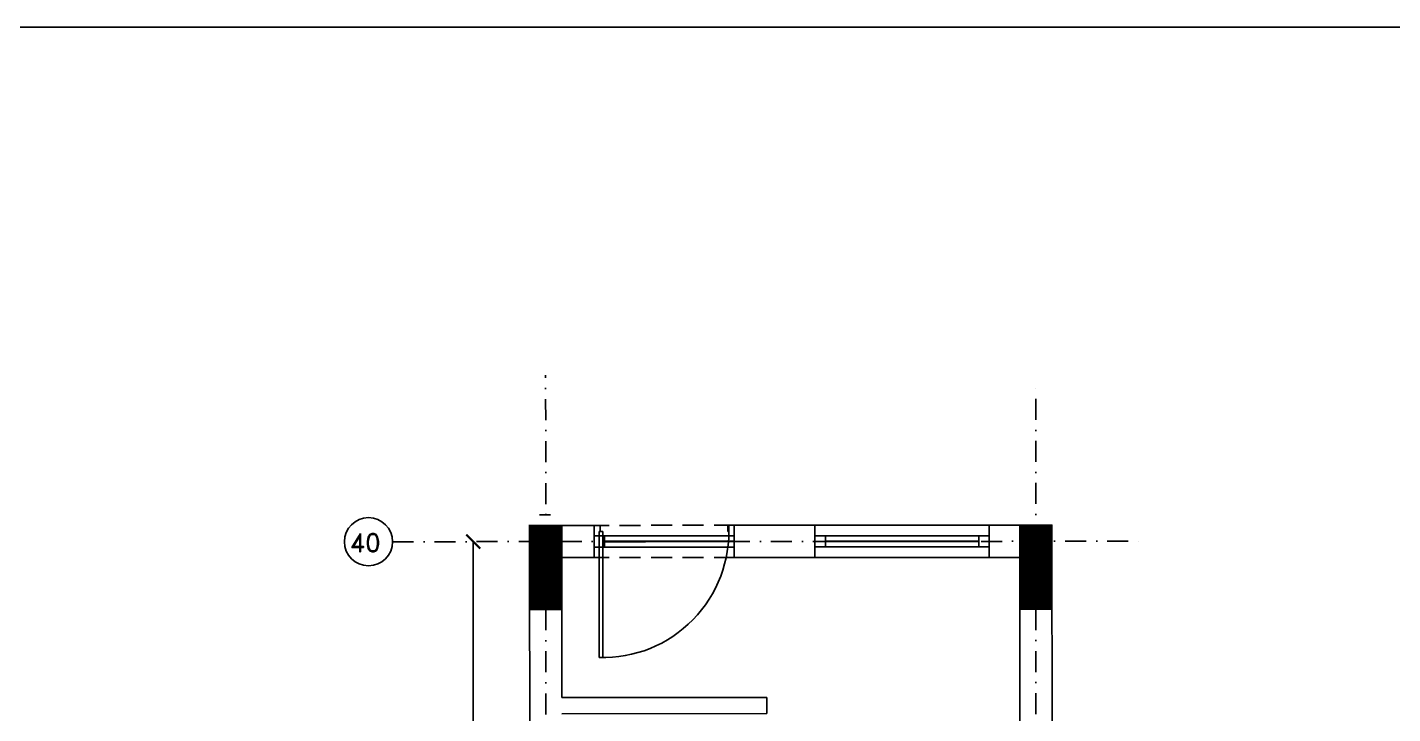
# Model space of a CAD drawing. Extents: x -437689 to -407696, y -55787 to -37037.
# Drawn here: x -426831 to -421956, y -39487 to -37037 of the extents above; entities that cross this region are included whole.
import ezdxf

# ---------------------------------------------------------------- set-up
doc = ezdxf.new("R2010")
doc.units = 0
doc.header["$LTSCALE"] = 150
doc.header["$MEASUREMENT"] = 0
for name, pattern in [('CENTER', [2, 1.25, -0.25, 0.25, -0.25]), ('DASHDOT', [1, 0.5, -0.25, 0, -0.25]), ('DASHED', [0.75, 0.5, -0.25]), ('HIDDEN', [9.525, 6.35, -3.175])]:
    doc.linetypes.add(name, pattern=pattern)
doc.layers.get('0').update_dxf_attribs({"linetype": 'CONTINUOUS'})
for name, color, linetype in [('COL', 2, 'CONTINUOUS'), ('DIM-NEW', 7, 'CONTINUOUS'), ('DOOR', 31, 'CONTINUOUS'), ('GRID', 252, 'DASHDOT'), ('TEXT', 7, 'CONTINUOUS'), ('VENT', 8, 'HIDDEN'), ('WALL', 7, 'CONTINUOUS'), ('WIN-1', 56, 'CONTINUOUS')]:
    doc.layers.add(name, color=color, linetype=linetype)
doc.styles.add('ROMAND', font='ROMAND', dxfattribs={"height": 300})

msp = doc.modelspace()

# ---------------------------------------------------------------- linework, layer by layer
at = {"color": 0, "linetype": 'ByBlock', "const_width": 7.5}
for points in [[(-425263.7, -38847.9), (-425213.7, -38897.9)], [(-425213.7, -38897.9), (-425263.7, -38847.9)]]:
    msp.add_lwpolyline(points, dxfattribs=at)
at = {"layer": 'COL'}
for p, q in [((-425037.3, -38814.8), (-424922.3, -38814.7)), ((-425037.3, -38814.8), (-424922.3, -38814.7)), ((-423287.3, -38814.1), (-423172.3, -38814)), ((-423287.3, -38814.1), (-423172.3, -38814)), ((-425037.2, -39114.8), (-424922.2, -39114.7)), ((-425037.2, -39114.8), (-424922.2, -39114.7))]:
    msp.add_line(p, q, dxfattribs=at)
at = {"layer": 'COL', "const_width": 115}
for points in [[(-424979.7, -39114.7), (-424979.8, -38814.7)], [(-424979.8, -38814.7), (-424979.7, -39114.7)], [(-423229.8, -38814.1), (-423229.7, -39114.1)]]:
    msp.add_lwpolyline(points, dxfattribs=at)
at = {"layer": 'COL'}
for points in [[(-425037.2, -39114.8), (-425037.3, -38814.8), (-425037.3, -38814.8), (-424922.3, -38814.7), (-424922.2, -39114.7)], [(-425037.3, -38814.8), (-425037.2, -39114.8), (-425037.2, -39114.8), (-424922.2, -39114.7), (-424922.3, -38814.7)], [(-423287.3, -38814.1), (-423287.2, -39114.1), (-423287.2, -39114.1), (-423172.2, -39114), (-423172.3, -38814)]]:
    msp.add_lwpolyline(points, close=True, dxfattribs=at)
at = {"layer": 'DIM-NEW', "color": 252, "linetype": 'CENTER', "ltscale": 900}
msp.add_line((-425238.7, -38872.9), (-425238.1, -40372.9), dxfattribs=at)
at = {"layer": 'DOOR', "color": 8}
for p, q in [((-424784.8, -38814.7), (-424807.3, -38814.7)), ((-424807.3, -38814.7), (-424807.3, -38852.2)), ((-424807.3, -38852.2), (-424788.6, -38852.2)), ((-424788.4, -39286.6), (-424788.6, -38837.2)), ((-424788.6, -38837.2), (-424775.5, -38837.2)), ((-424788.6, -38852.2), (-424788.6, -38837.2)), ((-424788.6, -38837.2), (-424784.8, -38837.2)), ((-424784.8, -38837.2), (-424784.8, -38814.7)), ((-424775.5, -38837.2), (-424775.3, -39286.8)), ((-424329.8, -38814.5), (-424307.3, -38814.5)), ((-424329.8, -38837), (-424329.8, -38814.5)), ((-424326.1, -38837), (-424329.8, -38837)), ((-424326.1, -38852), (-424326.1, -38837)), ((-424307.3, -38852), (-424326.1, -38852)), ((-424307.3, -38814.5), (-424307.3, -38852))]:
    msp.add_line(p, q, dxfattribs=at)
msp.add_arc((-424775.5, -38837.2), 449.6, 268.3499, 2.891, dxfattribs=at)
at = {"layer": 'GRID'}
for p, q in [((-424978.1, -43091.8), (-424980, -38278.1)), ((-423228.1, -43091.1), (-423230, -38301.7)), ((-425526.6, -38873.1), (-422838.4, -38871.4))]:
    msp.add_line(p, q, dxfattribs=at)
at = {"layer": 'TEXT', "linetype": 'CONTINUOUS'}
msp.add_circle((-425612.6, -38873.1), 86, dxfattribs=at)
at = {"layer": 'VENT'}
for p, q in [((-424962.5, -38777.2), (-425002.5, -38777.3)), ((-423981.1, -38851.8), (-423981.1, -38891.8)), ((-423433.4, -38851.6), (-423433.4, -38891.6))]:
    msp.add_line(p, q, dxfattribs=at)
at = {"layer": 'VENT', "const_width": 7.5}
msp.add_lwpolyline([(-423433.4, -38871.6), (-423981.1, -38871.8)], dxfattribs=at)
at = {"layer": 'WALL', "color": 7, "linetype": 'CONTINUOUS', "ltscale": 900}
msp.add_line((-437689.1, -37036.7), (-411439.1, -37036.7), dxfattribs=at)
at = {"layer": 'WALL', "linetype": 'CONTINUOUS'}
for p, q in [((-425039.9, -38814.8), (-424959.8, -38814.7)), ((-425037.3, -38814.8), (-424922.3, -38814.7)), ((-424922.3, -38814.7), (-424922.3, -38929.7)), ((-424807.3, -38814.7), (-424922.3, -38814.7)), ((-424807.3, -38814.7), (-424807.3, -38929.7)), ((-424018.6, -38814.4), (-424307.3, -38814.5)), ((-424307.3, -38814.5), (-424307.3, -38929.5)), ((-424018.6, -38814.4), (-424191.1, -38814.4)), ((-424018.6, -38814.4), (-424018.5, -38929.4)), ((-424018.6, -38814.4), (-424018.5, -38929.4)), ((-423396, -38814.1), (-423281, -38814.1)), ((-423396, -38814.1), (-423395.9, -38929.1)), ((-423281, -38814.1), (-423280.9, -38929.1)), ((-425037.3, -38929.8), (-425037.2, -39086)), ((-424922.1, -39429.7), (-424922.3, -38929.7)), ((-424807.3, -38929.7), (-424922.3, -38929.7)), ((-424307.3, -38929.5), (-424018.5, -38929.4)), ((-424191, -38929.4), (-424018.5, -38929.4)), ((-423395.9, -38929.1), (-423280.9, -38929.1)), ((-424190.8, -39429.4), (-424190.8, -39486.9))]:
    msp.add_line(p, q, dxfattribs=at)
at = {"layer": 'WALL', "color": 251, "linetype": 'DASHED'}
for p, q in [((-424191.1, -38814.4), (-424807.3, -38814.7)), ((-424769.8, -38852.2), (-424769.8, -38892.2)), ((-424191, -38929.4), (-424807.3, -38929.7))]:
    msp.add_line(p, q, dxfattribs=at)
at = {"layer": 'WALL', "color": 251, "linetype": 'CONTINUOUS'}
for p, q in [((-424018.6, -38814.4), (-423396, -38814.1)), ((-424018.5, -38929.4), (-423395.9, -38929.1))]:
    msp.add_line(p, q, dxfattribs=at)
at = {"layer": 'WALL'}
for p, q in [((-423287.3, -38814.1), (-423172.3, -38814)), ((-423286.7, -40324.1), (-423287.3, -38814.1)), ((-423171.2, -41814), (-423172.3, -38814)), ((-425036.7, -40324.8), (-425037.3, -38929.8)), ((-424922.1, -39429.7), (-424922.3, -38929.7)), ((-423172.2, -39114), (-423287.2, -39114.1)), ((-423172.2, -39114), (-423287.2, -39114.1)), ((-424922.1, -39429.7), (-424190.8, -39429.4)), ((-424922.1, -39487.2), (-424190.8, -39486.9))]:
    msp.add_line(p, q, dxfattribs=at)
at = {"layer": 'WALL', "linetype": 'CENTER'}
msp.add_line((-423172.2, -39114), (-423287.2, -39114.1), dxfattribs=at)
at = {"layer": 'WALL', "color": 251, "linetype": 'DASHED', "const_width": 7.5}
msp.add_lwpolyline([(-424769.8, -38872.2), (-424307.3, -38872)], dxfattribs=at)
at = {"layer": 'WIN-1'}
for p, q in [((-424807.3, -38852.2), (-424307.3, -38852)), ((-423395.9, -38851.6), (-424018.6, -38851.9)), ((-424807.3, -38892.2), (-424307.3, -38892)), ((-423395.9, -38891.6), (-424018.6, -38891.9))]:
    msp.add_line(p, q, dxfattribs=at)

# ---------------------------------------------------------------- texts
at = {"layer": 'TEXT', "style": 'ROMAND'}
msp.add_text('40', height=65, dxfattribs=at).set_placement((-425680.2, -38909.1))

doc.saveas('drawing.dxf')
